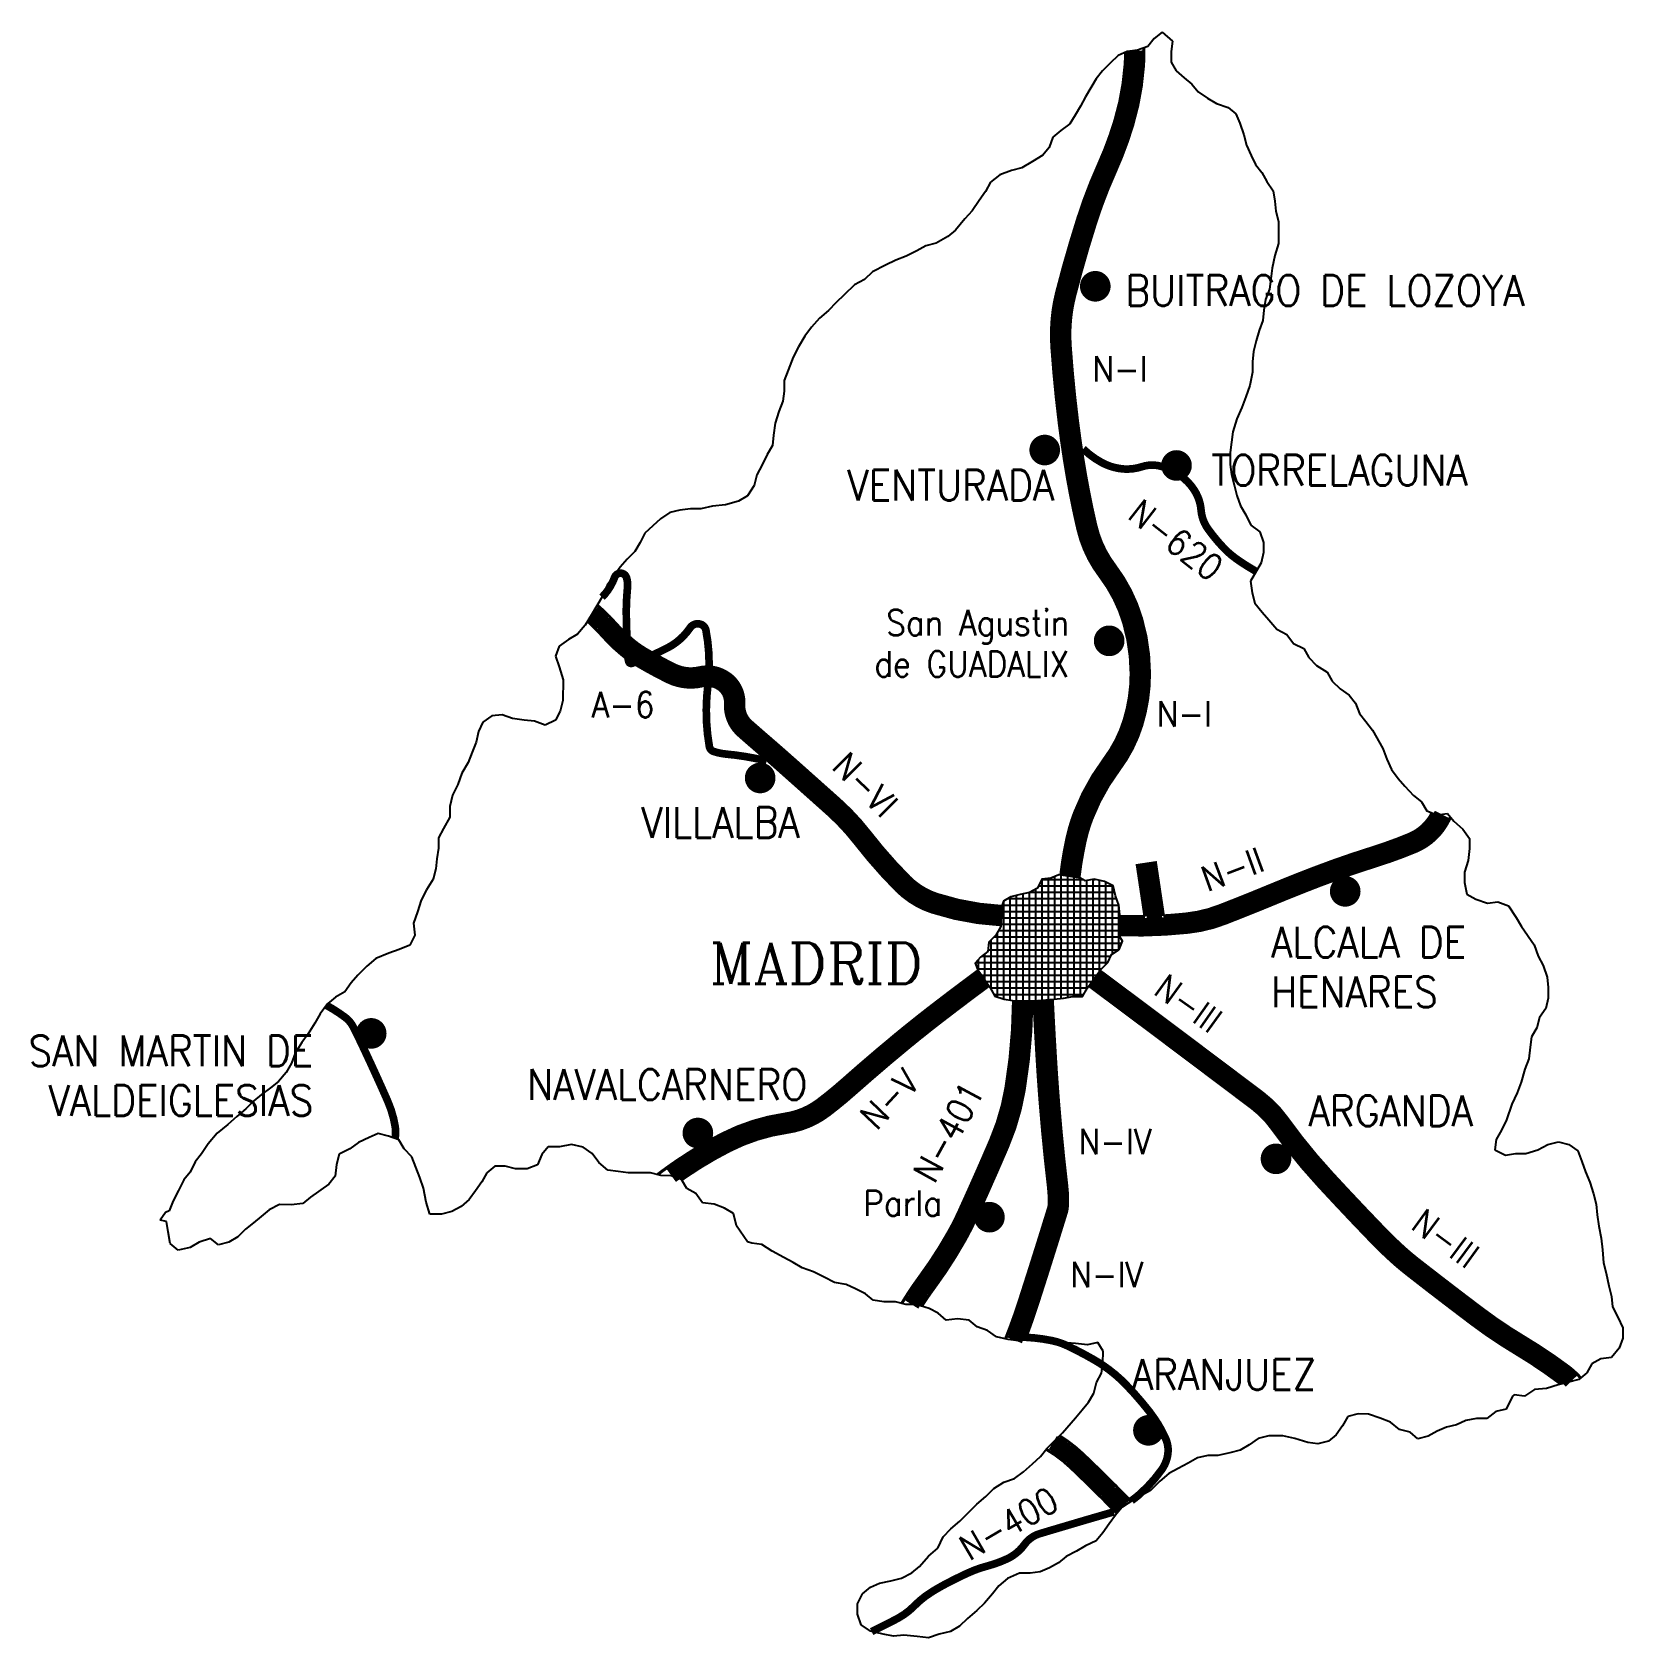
# Model space of a CAD drawing. Extents: x 0.8 to 14.8, y 0 to 14.2.
import ezdxf
from ezdxf.enums import TextEntityAlignment as Align

# ---------------------------------------------------------------- set-up
doc = ezdxf.new("R2010")
doc.units = 0
doc.header["$LTSCALE"] = 13125
doc.header["$MEASUREMENT"] = 0
doc.linetypes.add('RAYITAS', pattern=[0.375, 0.25, -0.125])
doc.layers.get('0').update_dxf_attribs({"linetype": 'CONTINUOUS'})
for name, color, linetype in [('AUXILIAR', 7, 'CONTINUOUS'), ('BORDES', 7, 'CONTINUOUS'), ('ESTADO_AUTOVIAS', 1, 'CONTINUOUS'), ('LIMITE-PROVINCIAS', 42, 'CONTINUOUS'), ('LOCALIDADES', 7, 'CONTINUOUS'), ('NOMBRE-CARRETERAS', 3, 'CONTINUOUS'), ('NOMBRE-LOCALIDADES', 8, 'CONTINUOUS'), ('PEAJE_AUTOPISTAS', 5, 'CONTINUOUS')]:
    doc.layers.add(name, color=color, linetype=linetype)
doc.styles.add('CITYTEXT', font='simplex8', dxfattribs={"width": 0.9})
doc.styles.add('ROMANC', font='ROMANC.shx', dxfattribs={"height": 4})

# ---------------------------------------------------------------- blocks, each defined once
blk = doc.blocks.new('P')
at = {"const_width": 1.5}
blk.add_lwpolyline([(-0.75, 0, 1), (0.75, 0, 1)], format="xyb", close=True, dxfattribs=at)
blk = doc.blocks.new('*X1')
at = {"color": 0}
for p, q in [((673.718255, 580.625), (677.726067, 580.625)), ((673.75, 568.799211), (673.75, 580.652907)), ((674.375, 568.8485900000001), (674.375, 580.731091)), ((675, 568.901397), (675, 580.92224)), ((675.625, 568.9749820000001), (675.625, 581.044597)), ((676.25, 569.073665), (676.25, 580.948372)), ((676.875, 569.159456), (676.875, 580.852146)), ((677.5, 569.159456), (677.5, 580.750687)), ((678.125, 569.912716), (678.125, 580.518547)), ((678.692326, 580.625), (678.949584, 580.625)), ((678.75, 570.796721), (678.75, 580.635822)), ((679.375, 571.6567349999999), (679.375, 580.5353719999999)), ((680, 572.3187059999999), (680, 580.3596259999999)), ((670.376661, 578.75), (681.023155, 578.75)), ((670.625, 568.811407), (670.625, 578.902938)), ((671.25, 568.772613), (671.25, 579.068205)), ((671.875, 568.756153), (671.875, 579.215373)), ((672.5, 568.739693), (672.5, 579.363464)), ((672.521615, 579.375), (680.846537, 579.375)), ((673.125, 568.7498320000001), (673.125, 579.697045)), ((673.405988, 580), (680.707751, 580)), ((680.625, 573.3452990000001), (680.625, 580.046893)), ((669.7819549999999, 577.5), (681.312539, 577.5)), ((669.813982, 578.125), (681.243146, 578.125)), ((670, 568.90111), (670, 578.518036)), ((681.25, 573.747383), (681.25, 578.06327)), ((669.477643, 575.625), (681.350261, 575.625)), ((669.7179, 576.25), (681.350261, 576.25)), ((669.7499280000001, 576.875), (681.350261, 576.875)), ((668.514508, 574.375), (681.53548, 574.375)), ((668.75, 569.8652599999999), (668.75, 574.6992740000001)), ((669.0505019999999, 575), (681.357997, 575)), ((669.375, 569.121863), (669.375, 575.442387)), ((667.2439889999999, 572.5), (680.175108, 572.5)), ((667.5, 571.700018), (667.5, 572.781821)), ((667.850571, 573.125), (680.466558, 573.125)), ((668.125, 570.8026110000001), (668.125, 573.3362559999999)), ((668.441034, 573.75), (681.254067, 573.75)), ((667.3883639999999, 571.875), (679.556624, 571.875)), ((667.813416, 571.25), (679.079413, 571.25)), ((668.248698, 570.625), (678.6252049999999, 570.625)), ((668.674265, 570), (678.174061, 570)), ((669.025566, 569.375), (677.82276, 569.375)), ((672.1086389999999, 568.75), (673.127127, 568.75))]:
    blk.add_line(p, q, dxfattribs=at)

msp = doc.modelspace()

# ---------------------------------------------------------------- linework, layer by layer
at = {"layer": 'AUXILIAR', "const_width": 0.06771589703181197}
msp.add_lwpolyline([(5.808163777110167, 9.193259031395428, 0.109178066091565), (5.920043279998936, 9.369578246842138, -0.719236), (6.025183134945109, 9.367036462877877, -0.099208), (6.033930403646082, 9.281422441708855, 0.029888), (6.0236850787187, 8.998480143258348, 0.008698000000000001), (6.037231147289276, 8.667947834706865, 0.06335), (6.045613472466357, 8.623127495055087, 0.423766), (6.074071484501474, 8.609108318109065, 0.033338), (6.387869660044089, 8.745707353693433, 0.125388), (6.587687534745783, 8.923341681016609, -0.360998), (6.68690956197679, 8.952227115863934, -0.247286), (6.72742317058146, 8.90175295015797, -0.049364), (6.755826829350553, 8.59678691404406, -0.027901), (6.743607270065695, 8.398555216495879, 0.027143), (6.730738902115263, 8.194820654345676, 0.046586), (6.757873294060118, 7.873703022371046, 0.2746), (6.796264776727185, 7.829342428478412, 0.057667), (6.906564041390084, 7.806270087487064, -0.026223), (7.151187629089691, 7.770940266200341, -0.002811), (7.206902282778174, 7.759560022852384, -0.002689), (7.265009745489806, 7.747023733681999)], format="xyb", dxfattribs=at)
at = {"layer": 'BORDES', "const_width": 0.02708635881272479}
for points in [[(10.60006572655402, 14.05008127260953, -0.02551534244137501), (10.59694770642091, 13.88938973750919, -0.055157), (10.50163478241302, 13.3674538412597, -0.033253), (10.34678929205984, 12.95268801297061, 0.028924), (10.17249579622876, 12.49787698953878, 0.014402), (9.987920137820765, 11.85436361061875, 0.041482), (9.951060298481025, 11.63651019358076, 0.038612), (9.94938798667863, 11.41374367231037, 0.013554), (10.01365253992844, 10.75182041758671, 0.012489), (10.08626890101004, 10.26763893302996, 0.013698), (10.17535015672911, 9.830967282876372, 0.10598), (10.34266205329914, 9.475393816130236, -0.091288), (10.57935583870858, 9.008161710808054, -0.07109700000000001), (10.65052091260441, 8.520388213801198, -0.07582699999999999), (10.58168291801121, 8.060064755147323, -0.086264), (10.38105985615402, 7.666969458456151, 0.068798), (10.14095770404674, 7.234305867110379, 0.037926), (10.08094661205541, 7.035695321741514, 0.025303), (10.02758865209762, 6.719204942812212, 0.025303)], [(10.43828092771582, 14.01263722660951, -0.01979624321669081), (10.43483223742805, 13.90082505648024, -0.055157), (10.34594130853657, 13.41405483824201, -0.033253), (10.19864803680684, 13.01951854722574, 0.028924), (10.01763170654885, 12.54716477263719, 0.014402), (9.830475440598093, 11.89465366653167, 0.041482), (9.789124682894908, 11.65025778475683, 0.038612), (9.787264211219735, 11.40242897788994, 0.013554), (9.852379998425022, 10.73173732717987, 0.012489), (9.92620043840725, 10.23952798754908, 0.013698), (10.01706108730286, 9.794133265735582, 0.10598), (10.21338012674823, 9.37691395508591, -0.091288), (10.42347727459855, 8.962182977818884, -0.07109700000000001), (10.4880034821108, 8.519913660828024, -0.07582699999999999), (10.42641415819526, 8.108062144136056, -0.086264), (10.25109481159598, 7.764546260354109, 0.068798), (9.989393274649046, 7.29296083538793, 0.037926), (9.92226154007949, 7.070783352130093, 0.025303), (9.8661707470892, 6.738083773758262, 0.025303)], [(5.766682343790308, 9.122422934160568, -0.03622698845209955), (5.926029184716754, 8.966337303048931, 0.038212), (6.084096868173219, 8.812727672979236, 0.039776), (6.195425233920105, 8.734053176944144, 0.019577), (6.456101100775413, 8.59281316457782, 0.172748), (6.663692399277352, 8.568776368629187, -0.218251), (6.93783054756932, 8.512372096185572, -0.255187), (7.062745430856012, 8.24593423854094, 0.231436), (7.125869828974828, 8.09390807710588, 0.002721), (7.307816485292278, 7.935313473572023, -0.003355), (7.456599326105788, 7.805294075631537, -0.003355)], [(5.681463414104655, 8.981301931198686, -0.03147746109358111), (5.80420286860317, 8.858771051978692, 0.038212), (5.980058886343613, 8.687874727183953, 0.039776), (6.112470190273598, 8.59430110862013, 0.019577), (6.384331098059192, 8.447000975022092, 0.172748), (6.700243093073368, 8.410421569715254, -0.218251), (6.8417319386499, 8.381310234661214, -0.255187), (6.900532631552778, 8.255891003529541, 0.231436), (7.018418062943965, 7.971980819129385, 0.002721), (7.201698090415448, 7.812224030261859, -0.003355), (7.348838956211694, 7.683639487135224, -0.003355)], [(7.456599326105788, 7.805294075631537, -0.000667), (7.618083502398804, 7.661867833114229, -0.000365), (7.912428435520269, 7.39934901043307, -0.045678), (8.174491846351884, 7.118306007469073, 0.03102), (8.526655321009457, 6.717747335555032, 0.119018), (8.776822402956896, 6.564140414120629, 0.065611), (9.34188772761263, 6.459734238334931, 0.065611)], [(7.348838956211694, 7.683639487135224, -0.000667), (7.509998818510212, 7.540501262876205, -0.000365), (7.804166606860235, 7.278140443959273, -0.045678), (8.046021427027881, 7.018769597867504, 0.03102), (8.411486831959337, 6.603081208188087, 0.119018), (8.726666050613858, 6.409555494552478, 0.065611), (9.333493484416977, 6.297432956867851, 0.065611)], [(10.38626928522717, 6.208317211247049, 0.034379), (10.99549097276758, 6.231341157923453, 0.066018), (11.32006446283776, 6.310202008113265, 0.005636), (11.77376332052518, 6.492186585324816, -0.006624), (12.15661220881157, 6.644874376361258, -0.015804), (12.65716775844339, 6.818923011538573, 0.023069), (13.00877343467437, 6.946933685103431, 0.180024), (13.29527993674856, 7.214655616669916, -0.006996045920076286), (13.31248091021553, 7.247935909894295, -0.097265)], [(10.77378388913348, 6.376031069434248, 0.011994), (10.97821475134697, 6.3929383745417, 0.066018), (11.26126593688969, 6.461710820207372, 0.005636), (11.71156455355231, 6.642331508919597, -0.006624), (12.09841337474063, 6.796614325372502, -0.015804), (12.60867035528645, 6.974036295665428, 0.023069), (12.9461922084447, 7.09691934089642, 0.1796470273196903), (13.14961452432908, 7.286726383958012, -0.102545)], [(10.39129940269049, 6.370757355354726, 0.012813), (10.6104210029589, 6.369589391630143, 0.066018)], [(9.134234311059117, 5.890557926613837, 0.005457), (8.697369625442661, 5.560445456649177, 0.008054), (8.406410126015544, 5.32797244831454, 0.008777), (7.935840258956887, 4.925314402906224, -0.018804), (7.718172834953293, 4.746493873535655, -0.127414), (7.422469972283579, 4.622633552644402, 0.08228300000000001), (6.868799698189832, 4.446865114150569, 0.031764), (6.468095301534049, 4.209332735161297, 0.0128898652100566), (6.298018018365838, 4.086783814127557, 0.133608)], [(10.21352729597129, 5.888063453487121, -0.000368), (10.66359748435207, 5.551839939900674, -0.000606), (10.9364706997294, 5.347161508398131, -0.000131), (11.62368466821499, 4.830107296351343, -0.002514), (11.65986608457752, 4.802583763725124, -0.07337), (11.86500263668131, 4.590595265617594, 0.030691), (12.26661135652103, 4.097862617578357, 0.005788000000000001), (12.72164376580622, 3.616027172654867, 0.015607), (12.89477290946525, 3.447741250623949, 0.019059), (13.02410467492882, 3.338388383388519, 0.004585000000000001), (13.60162250173744, 2.895144679700024, 0.026976), (13.96748770133127, 2.649383826064877, -0.026318), (14.35738175152801, 2.388225641450845, -0.05096471565949124), (14.46326959482394, 2.290634184260853, 0.241773)], [(9.230791582376696, 5.759833741700277, 0.005457), (8.796757240663283, 5.431859830045141, 0.008054), (8.509887781459838, 5.20265488117002, 0.008777), (8.04365281527862, 4.803705861209892, -0.018804), (7.816543086548336, 4.617128340411, -0.127414), (7.445663479622453, 4.461778863333166, 0.08228300000000001), (6.942632597871125, 4.302086539915763, 0.031764), (6.559672655537724, 4.075072877574712, 0.003658031044994151), (6.512719583930448, 4.042540689231828, 0.133608)], [(10.11635841464158, 5.757793055381626, -0.000368), (10.56623701227363, 5.421712738345377, -0.000606), (10.83879494236317, 5.217270680470392, -0.000131), (11.52594119496644, 4.700267571373843, -0.002514), (11.56082210491877, 4.673733413103037, -0.07337), (11.7329687360907, 4.495836709160358, 0.030691), (12.14717062632553, 3.987653460237198, 0.005788000000000001), (12.60478617146146, 3.503082654322498, 0.015607), (12.78518872475252, 3.327726831426844, 0.019059), (12.92397796327714, 3.210377348703332, 0.004585000000000001), (13.50386006804183, 2.765319039579481, 0.026976), (13.88427208689973, 2.509786872309633, -0.026318), (14.25996132823639, 2.258143403218128, -0.01612024277095834), (14.28742379753385, 2.236159746302292, 0.241773)], [(9.447724424302578, 5.623612290015444, -0.038818), (9.381756500340998, 4.860495662898757, -0.060345), (9.246432329411618, 4.39752153318841, -0.00595), (8.9627341410378, 3.756769698811695, -0.020895), (8.875061014783569, 3.584387055248953, -0.03047), (8.61804866825696, 3.186227873549797, 0.02177028344218095), (8.458856557728723, 2.948775508091785, 0.059412)], [(9.61023661820218, 5.622208855464123, -0.038818), (9.54209853510838, 4.83398967445828, -0.060345), (9.395808542147279, 4.333498951396905, -0.00595), (9.110544401104562, 3.689210360986181, -0.020895), (9.016716170706786, 3.504725532256998, -0.03047), (8.748971486464143, 3.08993984060362, 0.01607442093880699), (8.635330601478927, 2.924536026548594, 0.059412)], [(9.628859031596221, 5.624990082811564, 0.003184), (9.65811446600128, 5.087355294148438, 0.004636), (9.684033583384007, 4.71769511513412, 0.009335), (9.756754136644304, 3.977590516791679, -0.040446), (9.762406337424181, 3.819614746258594, -0.063424), (9.75792282272596, 3.793769303825684, -0.003418), (9.498503582319245, 2.970544796087779, -0.01758699884514334), (9.376603896263987, 2.633759167743847, 0.08426900000000001)], [(9.79118992749136, 5.63278698141221, 0.003184), (9.820333043811843, 5.097218882059678, 0.004636), (9.846041429205798, 4.730564927682281, 0.009335), (9.918168430100195, 3.996498962165788, -0.040446), (9.924759263521992, 3.812290414236486, -0.063424), (9.913257131585851, 3.745984271867201, -0.003418), (9.653170122066513, 2.920640527503565, -0.01501693591703635), (9.547280236845836, 2.623321476625279, 0.08426900000000001)], [(9.85524113359861, 1.777753326576203, -0.05094756216372372), (10.06576922233216, 1.614489175262861, -0.008531157811542772), (10.48805340717081, 1.197998505202122, -0.016456)], [(9.737510966719128, 1.658948296564631, -0.05902885491116454), (9.953638919861987, 1.496850229799747, -0.008356352227922387), (10.36354517540894, 1.0928501104936, -0.016456)]]:
    msp.add_lwpolyline(points, format="xyb", dxfattribs=at)
for points in [[(10.6104210029589, 6.369589391630143), (10.54079262842424, 6.835012850468047)], [(10.77378388913348, 6.376031069434248), (10.70152217883151, 6.85905831400305)]]:
    msp.add_lwpolyline(points, dxfattribs=at)
at = {"layer": 'ESTADO_AUTOVIAS', "const_width": 0.1354317940636239}
for points in [[(10.51935830316506, 14.02681731281336, -0.02205045446458232), (10.51588997186627, 13.89510748721659, -0.055157), (10.42378804541659, 13.39075443008915, -0.033253), (10.27271857415326, 12.9861031898763, 0.028924), (10.09506384166889, 12.52252088102978, 0.014402), (9.909197789267637, 11.874508638517, 0.041482), (9.870092490687966, 11.643383989227, 0.038612), (9.86832609900739, 11.40808641538024, 0.013554), (9.933016269118525, 10.74177896266337, 0.012489), (10.00623466970865, 10.25358346023131, 0.013698), (10.09620562195778, 9.812550364644267, 0.10598), (10.27802118030377, 9.426153885666281, -0.091288), (10.50141646631528, 8.985172254033387, -0.07109700000000001), (10.5692621973576, 8.520150937372819, -0.07582699999999999), (10.50404853816144, 8.08406344964169, -0.086264), (10.316077333875, 7.715757769183256, 0.068798), (10.06517548928969, 7.263633351307362, 0.037926), (10.00160398578737, 7.053239336935803, 0.025303), (9.9468797899317, 6.728644358227029)], [(7.402719141216949, 7.74446678138338, -0.000667), (7.564041160512716, 7.601184638333507, -0.000365), (7.858297611470334, 7.338744727196172, -0.045678), (8.110256726969965, 7.068537893006578, 0.03102), (8.469070986146107, 6.66041418153327, 0.119018), (8.751744226785377, 6.486847864114679, 0.065611), (9.337690606014803, 6.378583507263102)], [(10.38878434395883, 6.28953728324268, 0.034379), (10.98685277171899, 6.312139766290784, 0.066018), (11.29066510964185, 6.385956414160319, 0.005636), (11.74266384670045, 6.567258956842124, -0.006624), (12.1275127917761, 6.720744350808673, -0.015804), (12.63291896658484, 6.896479743882082, 0.023069), (12.97748291189782, 7.021926422719844, 0.180024), (13.22257780225482, 7.250952059868723, -0.004619190007674135), (13.23451360757463, 7.274316979688592, -0.097265)], [(9.182512856437825, 5.825195834157057, 0.005457), (8.747063523391262, 5.496152553008869, 0.008054), (8.458149043959565, 5.265313755022362, 0.008777), (7.989746446837671, 4.864510041777976, -0.018804), (7.767358051030897, 4.681811106973328, -0.127414), (7.434066726011224, 4.542206207988784, 0.08228300000000001), (6.905716057750396, 4.374475736753084, 0.031764), (6.513884068815969, 4.142202806309797, 0.007011340059203114), (6.422448178753257, 4.077938176225871, 0.133608)], [(10.16494285536464, 5.822928164154291, -0.000368), (10.61491733859293, 5.486776339123026, -0.000606), (10.88763291132636, 5.282216004095972, -0.000131), (11.57481293159071, 4.765187433804385, -0.002514), (11.61034409468994, 4.738158678635955, -0.07337), (11.79898577660788, 4.543215987388976, 0.030691), (12.20689099142328, 4.04275812918786, 0.005788000000000001), (12.66321487841196, 3.559555003768764, 0.015607), (12.83998081716709, 3.387733950628899, 0.019059), (12.97404131910298, 3.274382956326008, 0.004585000000000001), (13.55274119460955, 2.830231859581545, 0.026976), (13.92587980383541, 2.579585349187255, -0.026318), (14.30867144954391, 2.323184612556361, -0.03820409843551408), (14.38064776547253, 2.26016110565979, 0.241773)], [(9.528980431030504, 5.622910572681576, -0.038818), (9.461927427444607, 4.847242668620311, -0.060345), (9.321120435721241, 4.365510151954368, -0.00595), (9.03663927107118, 3.722989939618856, -0.020895), (8.945888592745177, 3.544556203414686, -0.03047), (8.68351007741876, 3.138083857018501, 0.01878326133571138), (8.548351129866205, 2.939059481373988, 0.059412)], [(9.71002456988208, 5.628888532170095, 0.003184), (9.739223845186643, 5.09228717838414, 0.004636), (9.76503750635311, 4.72413011174649, 0.009335), (9.837461193092167, 3.987044739420526, -0.040446), (9.843582890811376, 3.815952489967458, -0.063424), (9.835590067435987, 3.76987678790465, -0.003418), (9.575836942531168, 2.94559266185388, -0.0166262790934524), (9.459375261096284, 2.621889714500867, 0.08426900000000001)], [(9.796032068086788, 1.718743729055859, -0.05482169976436622), (10.00970407109708, 1.555669702473097, -0.008274685066229266), (10.41758600366302, 1.153796035097912, -0.016456)]]:
    msp.add_lwpolyline(points, format="xyb", dxfattribs=at)
msp.add_lwpolyline([(10.70281112834346, 6.301229200325906), (10.62115731334779, 6.847035582293756)], dxfattribs=at)
at = {"layer": 'LIMITE-PROVINCIAS', "linetype": 'RAYITAS'}
msp.add_line((13.87495817150921, 2.140293364645913), (13.86149823758751, 2.13023385219276), dxfattribs=at)
for points in [[(10.76306635863148, 14.19049831503071), (10.69239425647538, 14.13348459952977), (10.63514236151241, 14.06300535215996), (10.54434545582626, 14.0295509903226), (10.45358827686869, 14.01962185348384), (10.37286803836469, 13.9827898228541), (10.30217896203976, 13.91569384222385), (10.2348505804548, 13.84859244443942), (10.17759868560825, 13.77811301650945), (10.08322565827984, 13.61695604340639), (10.03939974913374, 13.53637177846394), (9.992213145131245, 13.45579329191241), (9.945032319636084, 13.3785753196571), (9.867638647207059, 13.32157316093799), (9.796960947103798, 13.26119875069708), (9.763200328918174, 13.1705152465729), (9.70595421246253, 13.10339669394307), (9.615117580047809, 13.04641710733995), (9.52092025289312, 12.98944329901133), (9.430140321375802, 12.96607102174312), (9.325894857989624, 12.92927871772554), (9.245123335975222, 12.86219989182428), (9.201297607389279, 12.78161562688183), (9.14402873837389, 12.70105411438271), (9.083382200449705, 12.61041593481787), (9.016048221033998, 12.53995366161689), (8.935220178915188, 12.43926734570414), (8.86790877149906, 12.38224803237244), (8.763629179215059, 12.32529119821265), (8.67284924769774, 12.30191910150461), (8.592111854581162, 12.25500462518539), (8.497931682039052, 12.20811308186967), (8.407134776352905, 12.17465872014873), (8.316320716054179, 12.13112209329847), (8.20195326092653, 12.07082135789096), (8.13126418448519, 12.00372555793729), (8.040444526355714, 11.95682823623065), (7.949551373836584, 11.86624115961604), (7.87886211683508, 11.79914535954595), (7.811528137535788, 11.72868290578481), (7.73075679608155, 11.66160407988355), (7.660044967196882, 11.58106532006059), (7.602776098181494, 11.50050380756147), (7.545484657166526, 11.40649915474933), (7.498281079111621, 11.3158384031849), (7.454398469184525, 11.20164664823096), (7.420637850998901, 11.11096332466695), (7.420479124994017, 11.01686224434525), (7.406883036834188, 10.92614479199983), (7.373122418648563, 10.83546128787566), (7.339339228463359, 10.73133482388221), (7.325720387860201, 10.62717441166751), (7.315484994556755, 10.53645118081477), (7.26829839067068, 10.45587269437965), (7.224455687915906, 10.36520616430789), (7.177251929300837, 10.27454541274346), (7.15356797829736, 10.18048423971049), (7.096282135113142, 10.08984046219848), (7.015544741996564, 10.04292598587926), (6.901222611428238, 10.00951135077048), (6.786940207472071, 9.999621940543875), (6.682717315969057, 9.976272596395575), (6.591977291624062, 9.976425544009544), (6.497853639419191, 9.963141490821727), (6.407079305732623, 9.943130088970065), (6.326324938447215, 9.8861335280817), (6.259007933200337, 9.82575333933346), (6.188318856758997, 9.758657539379783), (6.144493128289469, 9.678073274437338), (6.097306524286978, 9.597494787885807), (6.029978142702021, 9.530393209424801), (5.969365552999079, 9.459919559885748), (5.854827995528467, 9.298796535120346), (5.810968138161115, 9.198047920595855), (5.716594930272549, 9.036890767049044), (5.659309087204747, 8.94624698953703), (5.59195813362021, 8.865702451206744), (5.511220740503632, 8.818788155447692), (5.430466373218223, 8.761791414115578), (5.396705755032599, 8.67110809055157)], [(10.76306635863148, 14.19049831503071), (10.85367040953133, 14.10968724696431), (10.84343501622789, 14.01896401611157), (10.84327629010659, 13.92486311646644), (10.88683548895642, 13.84749219648074), (10.95730913849548, 13.7868796067778), (11.0244276910089, 13.72963349032216), (11.08144700434059, 13.66232208290603), (11.16200851672329, 13.60505339445081), (11.24258718383498, 13.55786679056473), (11.34671364782844, 13.52408341981936), (11.41383201978169, 13.46683730336372), (11.45066423108801, 13.38611706485972), (11.48409584036563, 13.28187719930429), (11.50746793707367, 13.19109726767056), (11.55100456392393, 13.100283387932), (11.58783677511383, 13.01956296886783), (11.64485031005461, 12.94889086659532), (11.68840391107369, 12.86815925186966), (11.74540065240581, 12.78740488458425), (11.75869048410095, 12.69664210779592), (11.76861962093972, 12.60588474816177), (11.79199171764776, 12.51510499720462), (11.79166270873975, 12.32018162752502), (11.75787951855455, 12.21605516353156), (11.73416143876966, 12.10182946035638), (11.72392044763546, 12.00774553464726), (11.71032435947563, 11.91702790174168), (11.67656374129001, 11.82634457817767), (11.66296187473927, 11.73226625041571), (11.6527266621124, 11.64154301967937), (11.61896604392678, 11.5508595155552), (11.59528769075405, 11.4601590372622), (11.57160355919041, 11.36609786422923), (11.56136816588696, 11.2753746334929), (11.56121521827299, 11.18463442858774), (11.53749136009719, 11.06704803055618), (11.50371376774274, 10.96628226141911), (11.46658685686998, 10.87224384082947), (11.42272699950263, 10.77149504574481), (11.38892665458843, 10.65728631673846), (11.3753247881541, 10.56320816953667), (11.36508957541082, 10.47248493880033), (11.36491369467694, 10.36830177402589), (11.37484283151571, 10.27754459495191), (11.39821492822375, 10.18676466343459), (11.42158142710105, 10.09262403706089), (11.45503578882199, 10.00182713137474), (11.50195008458104, 9.921089738141745), (11.54548671143129, 9.830275858403184), (11.626048223814, 9.773006989387795), (11.6594969878206, 9.678849388845265), (11.65934385953005, 9.588109183940105), (11.63902620121371, 9.497403107816353), (11.54465299332514, 9.336245954269543), (11.55792025302071, 9.23204003693536), (11.58129234972876, 9.141260285978206), (11.64837117563002, 9.060488944523968), (11.70539048896171, 8.99317753710784), (11.77583019027952, 8.912400417262688), (11.86649094184395, 8.865196839207783), (11.9234875026159, 8.784442471922375), (12.01415403268766, 8.740599769284017), (12.06106832844671, 8.659862376051024), (12.12816412840039, 8.589173299726099), (12.22216878121253, 8.531881678150967), (12.26572238223162, 8.451150063425303), (12.33618465543259, 8.383816084009595), (12.41674616781529, 8.326547214994207), (12.47375970275607, 8.255875112838112), (12.50721406459343, 8.165078207151964), (12.56422778009437, 8.094406104879454), (12.62122993869707, 8.017012432450429), (12.71505871089175, 7.855537826661021), (12.74850747478195, 7.76138022611849), (12.7920441016322, 7.670566346379928), (12.84904066240415, 7.58981197909452), (12.90942067059223, 7.522494973847643), (12.98658176150639, 7.441706477780826), (13.05706100887619, 7.384454763378017), (13.10397548519541, 7.303717370261438), (13.19465898931958, 7.269956752075814), (13.28541616839357, 7.279885888914578), (13.34243548172526, 7.21257448149845), (13.42297424154822, 7.141862833173946), (13.47997080243658, 7.061108465888537), (13.47981767414603, 6.970368260983378), (13.46955970895942, 6.866202070261352), (13.43577633821405, 6.762075606267899), (13.43562321003992, 6.67133540136274), (13.455612039892, 6.567118107806891), (13.53619612427428, 6.523292379220948), (13.64032258826774, 6.489509008475579), (13.73107994790189, 6.499438145314343), (13.82512414688244, 6.465671929297969), (13.89216324605513, 6.361375362961553), (13.93907754181419, 6.280637969844975), (14.05307084403466, 6.119129235274158), (14.08650823170319, 6.018250245135278), (14.13342252746224, 5.937512851902284), (14.16685413673986, 5.833272986346856), (14.17678327357862, 5.742515807389282), (14.17662454745732, 5.648414907627739), (14.15630688914098, 5.557708650943823), (14.09903820068575, 5.477147138561122), (14.07535984762944, 5.38644666026812), (14.02817324362695, 5.30586817371659), (14.01793785032351, 5.21514494298026), (14.00431900972035, 5.110984350205399), (13.97055839153472, 5.020301026641391), (13.93675822718069, 4.906092297518626), (13.90299183060415, 4.812048098654486), (13.85577127838042, 4.711304901400581), (13.80848824698478, 4.573593699955381), (13.76463976595551, 4.479566475143656), (13.71745316195302, 4.398987988592125), (13.70385707379319, 4.30827053624671), (13.79787870089058, 4.261061179684475), (13.8886414776789, 4.274351011379622), (13.97938168258406, 4.274197883205488), (14.08362154813949, 4.307629673043266), (14.17444120638538, 4.354526994633488), (14.26858183275908, 4.377893493510783), (14.35928231105208, 4.354215140338056), (14.43984382343479, 4.296946271322668), (14.47329258732498, 4.202788670896553), (14.50674694916233, 4.111991765210405), (14.54356200573966, 4.021189081016928), (14.57699361490086, 3.9169492154615), (14.6003657116089, 3.826169464504346), (14.61028925061692, 3.732051410130225), (14.62356210814323, 3.631206368212588), (14.64355075755157, 3.526989074540325), (14.65681801724713, 3.42278333788272), (14.66670742735732, 3.308500753366388), (14.69007952418178, 3.217721002292819), (14.71341189416125, 3.103415845776908), (14.73677839303855, 3.009275219403207)], [(5.396705755032599, 8.67110809055157), (5.430154518922791, 8.576950309448875), (5.463569154031575, 8.46262817888055), (5.463262897566892, 8.281147949630395), (5.439578946563415, 8.187086595920846), (5.395753037533723, 8.106502330978401), (5.304939157678746, 8.062965884804726), (5.210894958698191, 8.0967321008211), (5.120171727961861, 8.106967494124547), (5.016011315747164, 8.12058615416754), (4.925327811622992, 8.154346772353165), (4.834570632549003, 8.144417635514401), (4.753816265263595, 8.087421074742451), (4.716711926390417, 8.006825614022091), (4.696388670243323, 7.912758662598208), (4.659267176641151, 7.822080756304786), (4.625506739015691, 7.731397252180614), (4.568215117440559, 7.637392779812217), (4.534437525086105, 7.536627010675147), (4.48722834920045, 7.442605564254336), (4.463533021975309, 7.341822820948437), (4.463374115293846, 7.24772192130331), (4.406071298057213, 7.146995878778398), (4.36224556947127, 7.066411613835953), (4.362092441297136, 6.975671408930793), (4.348490574746393, 6.881593261728995), (4.338255181442946, 6.790870030876249), (4.314576828270219, 6.700169552699663), (4.257285387371667, 6.606165080331266), (4.210081809316762, 6.515504148206674), (4.176298438571393, 6.411377684213221), (4.142520846216939, 6.310612095636316), (4.152427411056124, 6.206411776132882), (4.108584527857602, 6.115745426737703), (4.014421148924157, 6.078935967991129), (3.92362424323801, 6.045481606153771), (3.809279540670104, 5.998624011175707), (3.728508199215867, 5.93154500471428), (3.6477141053183, 5.851023219060153), (3.590467988862656, 5.783904666430317), (3.533199119847268, 5.703343154047616), (3.452461726614274, 5.656428858288564), (3.381789624458179, 5.59941514278762), (3.314421696821228, 5.508788339444436), (3.267235092818737, 5.428209852892905), (3.209943471243605, 5.334205380640924), (3.152680380735546, 5.257004562998191), (3.095388939720578, 5.163000090746209), (3.061628321534954, 5.072316586622037), (3.014441717532463, 4.991737919510342), (2.947090764064342, 4.911193561856635), (2.876418661791831, 4.854179846239276), (2.795664294506423, 4.797183285467327), (2.728352887090296, 4.740163972135633), (2.657658032374457, 4.669707296765409), (2.580247385776602, 4.602622873033397), (2.499470446491614, 4.532183171715587), (2.405238990555517, 4.455044833361171), (2.324422324658372, 4.361080087721348), (2.267136481474154, 4.270436310209334), (2.209884767187759, 4.199956882279366), (2.166041883989237, 4.109290532884188), (2.108795767417178, 4.042171980370767), (2.061586410971358, 3.948150353389792), (2.014382832916453, 3.857489601825364), (1.980622214730829, 3.766806097701192), (1.946992152719758, 3.753419838612899), (1.899828301277012, 3.686284311930649)], [(13.86149823758751, 2.13023385219276), (13.80416706984397, 2.012703974382021), (13.7133927361574, 1.992692572413944), (13.63263277104124, 1.932335316785611), (13.54189256613608, 1.93248844507616), (13.44775753759313, 1.912482640938833), (13.36703729908913, 1.875650610309094), (13.27626314596273, 1.855639208341017), (13.19554272689857, 1.818807177711278), (13.1148111121729, 1.775253576692194), (13.02403118065558, 1.751881299423985), (12.95691262814216, 1.809127596439794), (12.86285145499278, 1.832811547443271), (12.78230691677891, 1.900162500911392), (12.69162341265474, 1.933923119213432), (12.58750254649203, 1.971067184698768), (12.49676252214704, 1.971220312989317), (12.40598259062972, 1.947848216281272), (12.35879598662723, 1.867269729729742), (12.30152711761184, 1.786708036670461), (12.23421589075588, 1.729688903898932), (12.14007526438218, 1.706322405021638), (12.0493576314766, 1.719918493181467), (11.93514890235383, 1.75371883797925), (11.83100546430796, 1.777419763151556), (11.70665776939131, 1.777629592106678), (11.61251714301761, 1.754263273789547), (11.5317627757322, 1.697266532457434), (11.45102556317579, 1.650352236698382), (11.36024563154206, 1.626980139990337), (11.25602274015546, 1.603630615165457), (11.1652825352503, 1.603783743456006), (11.07450838212389, 1.583772522048093), (10.9937709888909, 1.536858045728877), (10.90295151132159, 1.489960724138655), (10.82221971591935, 1.44640712311957), (10.74144277675077, 1.37596760247834), (10.66064868273679, 1.295445636147633), (10.57991706801113, 1.251892035244964), (10.49917967489455, 1.204977739485912), (10.40834304247983, 1.147998152766377), (10.35109132819343, 1.077518905396573), (10.2938280570088, 1.00031808775384), (10.23655936855357, 0.9197565753711388), (10.17930747370701, 0.8492771474411711), (10.08513289911207, 0.8057462990982458), (10.00439550587907, 0.7588318226626143), (9.913576028309762, 0.7119345010723919), (9.846264620893635, 0.6549151877406985), (9.76553300616797, 0.611361586721614), (9.684812587103806, 0.5745295560918748), (9.594055408029817, 0.5646004192531109), (9.499954508268274, 0.5647591452579945), (9.395691890269518, 0.5178845761111006), (9.318281243671663, 0.450799971818924), (9.261029529268853, 0.3803207244491205), (9.190317700384185, 0.2997817840659991), (9.122989318915643, 0.232680386165157), (9.042212199070491, 0.1622406849637628), (8.971523122745566, 0.095144885010086), (8.890785729512572, 0.04823058913461864), (8.789923713542521, 0.02487546659540385), (8.69576611299999, -0.008573297294788063), (8.594966215081513, 0.005039764917455614), (8.477357064490207, 0.01532048266381025), (8.386599885416217, 0.005391526385210454), (8.29589380940888, 0.02570900414139032), (8.181668106233701, 0.04942708392627537), (8.101106593734585, 0.1066959529416636), (8.067657829844393, 0.200853553484194), (8.067810958134942, 0.2915937583893538), (8.111653841333464, 0.3822602883446962), (8.182325943605974, 0.4392738232854754), (8.263046181993559, 0.476106034591794), (8.363902600249276, 0.4961002818308771), (8.458043226622976, 0.5194667807081714), (8.548862884868868, 0.5663641022983938), (8.616174292284995, 0.6233834156300873), (8.696985360351391, 0.713987466529943), (8.777762299519964, 0.7844269871711731), (8.824982851743698, 0.8851701844250783), (8.89231701171957, 0.9556324576260522), (8.973088353057392, 1.022711283527315), (9.124577121227048, 1.173689744668081), (9.201987767824903, 1.240774168400094), (9.272682622657157, 1.311230843770318), (9.363519254955463, 1.368210430489853), (9.457676855497994, 1.401659013819881), (9.535070347366855, 1.45866135309916), (9.615847467212006, 1.52910087374039), (9.686536543536931, 1.596196854254231), (9.74378843838349, 1.666676101624034), (9.881811494124122, 1.8042341748951), (9.99630372703541, 1.938471279921941), (10.05355562199838, 2.008950707851909), (10.11080173845403, 2.076069260481745), (10.15798834245652, 2.15664774691686), (10.18167229334358, 2.250708920066245), (10.22549820248969, 2.33129318500869), (10.23909429064952, 2.422010637354106), (10.23926999082323, 2.526193802128546), (10.19235009723343, 2.603570500505157), (10.10157576343045, 2.58355909853708), (9.997409753385, 2.593817063840106), (9.883161297650076, 2.604092183755711), (9.792421092744917, 2.604245311929844), (9.698359919711947, 2.627929262933321), (9.59753744979389, 2.628099545836449), (9.493337130290456, 2.618192980997264), (9.399253204697743, 2.628433972131461), (9.298470641952008, 2.652129479916766), (9.217908949009143, 2.70939816837199), (9.127225625445135, 2.743158786557615), (9.056746197515167, 2.800410681404173), (8.952585785300471, 2.814029341563582), (8.851740562706254, 2.80075648392085), (8.78126709384378, 2.861369073740207), (8.700682828901336, 2.905194982886314), (8.58647409977857, 2.938995147123933), (8.49573389487341, 2.939148275298066), (8.405033416696824, 2.962826628470793), (8.300850251922384, 2.963002509204671), (8.206771924160421, 2.97660419519525), (8.139653371647, 3.033850311650895), (8.048987022135407, 3.077693194849417), (7.968391380971298, 3.11479753383901), (7.864242344978265, 3.135137764038518), (7.773581412853673, 3.182341522770002), (7.679559966432862, 3.229550698655657), (7.578794197179377, 3.263328291010112), (7.498215710744262, 3.310514894896187), (7.417631445801817, 3.35434062348213), (7.313544708420523, 3.411649219226092), (7.222900930908509, 3.468935062293895), (7.132183478563093, 3.482531150453724), (7.095232267864048, 3.492675714078359), (6.998198818415403, 3.634448424796574), (6.971309828804806, 3.744941627723165), (6.890731342253275, 3.79212823160924), (6.800047838129103, 3.825888849794865), (6.695887425914407, 3.839507690514438), (6.638890684582293, 3.920262057799846), (6.558306600200012, 3.964087786269374), (6.511392123880796, 4.044825179502368), (6.420708619756624, 4.078585797687992), (6.329968414851464, 4.078738925862126), (6.23590724170208, 4.102422876865603), (6.04098387202248, 4.102751705329865), (5.950266419677064, 4.116347973933443), (5.859543188940734, 4.126583186676726), (5.778998650610447, 4.193934320705011), (5.722002089838497, 4.27468868799042), (5.641440577339381, 4.331957557005808), (5.537297139293514, 4.355658482178114), (5.433074247790501, 4.332309137913398), (5.332251777872443, 4.332479240256362), (5.275005661416799, 4.265360687742941), (5.237884348374791, 4.174682781449519), (5.14708166429773, 4.137867724872194), (5.04289849952329, 4.138043605606072), (4.952198021230288, 4.161721958778799), (4.861457816325128, 4.161875086952932), (4.790785714169033, 4.104861371451989), (4.746959985583089, 4.024277106509544), (4.689691116567701, 3.943715594126843), (4.632428025943227, 3.866514776600525), (4.561750145279802, 3.806140546803363), (4.481018530554138, 3.762586945784278), (4.39023859903682, 3.739214849076234), (4.28605543426238, 3.739390549249947), (4.252623824984767, 3.843630414805375), (4.22930842905771, 3.968017836450599), (4.195859665167518, 4.062175436876714), (4.162405303330161, 4.152972342562862), (4.125590246752836, 4.243774846079759), (4.058494446799159, 4.314464103081264), (4.011579970479943, 4.395201315637678), (3.920896466355771, 4.428961933823302), (3.830195988062769, 4.452640286996029), (3.749475749558769, 4.415808256249875), (3.65530099440366, 4.372277227346785), (3.577907502534799, 4.31527506862767), (3.483727149432525, 4.268383344868198), (3.460048796376213, 4.177682866575196), (3.449790831073187, 4.073516675969586), (3.392538936226629, 4.003037428599782), (3.231030201655813, 3.889044126379304), (3.163718974799849, 3.83202481304761), (3.059518655296415, 3.822118428652175), (2.955335490521975, 3.822294309502468), (2.864516012836248, 3.775396807235666), (2.793843910680152, 3.718383272294886), (2.726532503264025, 3.661363958963193), (2.655860400991514, 3.604350424022414), (2.588532019522972, 3.537248845561408), (2.507794626289979, 3.490334549802355), (2.417014694772661, 3.466962272534147), (2.346535447402857, 3.524214167380705), (2.245656276703812, 3.490776779712178), (2.164919064030983, 3.443862483953126), (2.060696172644384, 3.420512959244661), (1.990216744714417, 3.47776485409122), (1.970228095306084, 3.581981967203319), (1.956938263727352, 3.672744924551807), (1.899828301277012, 3.686284311930649)], [(14.73677839303855, 3.009275219403207), (14.74670752987731, 2.918518040445633), (14.79360485158395, 2.827698382199742), (14.83713588048704, 2.733523807604797), (14.83698275231291, 2.642783602699637), (14.80322213412728, 2.552100098575465), (14.73587099998258, 2.471555560245179), (14.64174734777771, 2.458271326497197), (14.56101573305205, 2.414717725478113), (14.5171900044661, 2.334133460535668), (14.44651772163343, 2.277119925594889), (14.26495803915896, 2.2303757321788), (14.16071817360353, 2.196943942341022), (14.05651803466026, 2.187037558062002), (13.96568140236195, 2.130057971342467), (13.87495817150921, 2.140293364645913)]]:
    msp.add_lwpolyline(points, dxfattribs=at)
at = {"layer": 'LOCALIDADES'}
msp.add_lwpolyline([(10.0824116228614, 6.685206325724721), (10.03881071112119, 6.709446991677396), (9.849873426719569, 6.73853593529202), (9.777205240447074, 6.709446991677396), (9.699692387948744, 6.699750797590241), (9.660935961757787, 6.622180341510102), (9.588267775485292, 6.583395023131743), (9.505910437437706, 6.564002454280853), (9.423553280066699, 6.544609885429963), (9.360574064892717, 6.505824567051604), (9.346040427568369, 6.471887526335195), (9.336351456469856, 6.282809573458508), (9.292750364169478, 6.205239117378369), (9.22977132955566, 6.142213133047335), (9.220082177780569, 6.059794579981826), (9.15710314316675, 6.011313067399897), (9.10865774587728, 5.957983277272433), (9.128035868750885, 5.904653667705134), (9.239460481214337, 5.744664658443071), (9.28306139295455, 5.667094202362932), (9.365418731002137, 5.638005258748308), (9.438086917274632, 5.628309064661153), (9.622179716126993, 5.623460786999203), (9.806272514979355, 5.638005258748308), (9.888629672350362, 5.647701633512042), (9.970987010397948, 5.662246105261147), (10.05818883387838, 5.662246105261147), (10.101789745735, 5.739816561341286), (10.21805902442429, 5.899805570603348), (10.28103805892169, 5.962831554934382), (10.31494981900323, 6.035553733352572), (10.38277351984289, 6.079187148832716), (10.41184079437517, 6.151909507811069), (10.38761800539214, 6.190694645629264), (10.38761800539214, 6.384620876167901), (10.37792903429363, 6.471887526335195), (10.34886175976135, 6.554306079517119), (10.32948345632758, 6.641572910360992), (10.25197078450583, 6.680358048062772), (10.15992429479957, 6.699750797590241)], close=True, dxfattribs=at)
at = {"layer": 'NOMBRE-CARRETERAS', "const_width": 0.06771589703181197}
for points in [[(10.06372041010763, 10.50523848610464, 0.068999), (10.22779620916117, 10.38447251077741, 0.08554500000000001), (10.38385877991095, 10.33170467230957, 0.118455), (10.58489102637395, 10.34790935728233, -0.146439), (10.74917376518715, 10.35208860191051, -0.088095), (10.92130522802472, 10.27081778808497, -0.09375599999999999), (11.04555487027392, 10.1419047776144, -0.125638), (11.10665158357006, 9.963561871089041, 0.135719), (11.1666267409455, 9.799194442224689, 0.034511), (11.30434715177398, 9.631872072117403, 0.049344), (11.41898384527303, 9.532431187108159, 0.022668), (11.56937055976596, 9.435911294887774, 0.003336213757852412), (11.59458883584011, 9.42151928995736, 0.05604099999999999)], [(3.371153586544096, 5.585106997285038, -0.03476936312954348), (3.536544826813042, 5.478923100745305, -0.113538), (3.606687481049448, 5.396392229478806, -0.007735), (3.662539191776887, 5.284468144527636, -0.003972), (3.766164016444236, 5.06403791194316, -0.002234), (3.857386719668284, 4.86356292210985, -0.003415), (3.915588804055005, 4.731724404380657, -0.063572), (3.979475051048212, 4.511158017674461, -0.08311435775207915), (3.978346920921467, 4.40757366840262, -0.020707)], [(9.555710152722895, 2.649415426771156, -0.037599), (9.787920242873952, 2.62001119798515, -0.061081), (9.92486092762556, 2.574154173023999, -0.019093), (10.15749807935208, 2.452056271140464, -0.030696), (10.29401188308839, 2.362054259749129, -0.040131), (10.4428759830771, 2.230308557976969, -0.025304), (10.64949054759927, 1.992589824832976, -0.061829), (10.79334204597399, 1.753375202417374, -0.132737), (10.81355767895002, 1.623125389916822, -0.12638), (10.75980353588238, 1.480911352206022, -0.061892), (10.55378487135749, 1.253660955000669, -0.012321), (10.52557316457387, 1.230561527656391, -0.010818), (10.49225965188816, 1.205767577630468)], [(8.192683450644836, 0.04713983321562409, 0.001778251116218076), (8.370518172509037, 0.1360795961227268, 0.010767), (8.436020752880722, 0.1709200572222471, 0.07148099999999999), (8.567448641406372, 0.271474733366631, -0.05929299999999999), (8.722657450009137, 0.3963108855532482, -0.018658), (8.849891286692582, 0.4694314140360802, -0.012755), (9.042313321493566, 0.5644754607928917, -0.04397), (9.214662377955392, 0.6264891375321895, 0.043627), (9.388401506468654, 0.6888690219493583, 0.128386), (9.545782641042024, 0.8180436865659431, -0.162903), (9.67770133446902, 0.9121593934250996, -0.001882), (9.750635689357296, 0.9341585729271173, -0.000483), (10.03513762028888, 1.018506758264266, -0.001123), (10.15318882022984, 1.053094052127562, -0.000731), (10.33461144578177, 1.10551825503353)]]:
    msp.add_lwpolyline(points, format="xyb", dxfattribs=at)
at = {"layer": 'PEAJE_AUTOPISTAS', "const_width": 0.1354317940636239}
msp.add_lwpolyline([(5.724963097134605, 9.05118073313497, -0.03379231929926711), (5.86511593637988, 8.912554267793894, 0.038212), (6.032077877316624, 8.750301200081594, 0.039776), (6.153947712038644, 8.664177052443847, 0.019577), (6.420216009137221, 8.519906979519874, 0.172748), (6.681967746117152, 8.489598969230428, -0.218251), (6.889781152829528, 8.446841165423393, -0.255187), (6.981638940866105, 8.250912711257115, 0.231436), (7.072144036181271, 8.032944448059425, 0.002721), (7.254757197573781, 7.873768751975149, -0.003355), (7.402719141216949, 7.74446678138338, -0.000667)], format="xyb", dxfattribs=at)

# ---------------------------------------------------------------- block references
at = {"layer": 'LOCALIDADES', "xscale": 0.09028786270908261, "yscale": 0.09028786270908261, "zscale": 0.09028786270908261}
for name, p in [('P', (10.17103963356931, 11.94287551112939)), ('P', (9.723893868969753, 10.49504733388312)), ('P', (10.88926170440391, 10.3584966926137)), ('P', (10.29382516781334, 8.807929414790124)), ('P', (7.207276074565016, 7.595411812886596)), ('*X1', (-51.13004072627518, -45.72594471764751)), ('P', (12.38133544870652, 6.592671920428984)), ('P', (3.767243859241717, 5.336549975792877)), ('P', (6.65630251832772, 4.455717839067802)), ('P', (11.76928955689073, 4.227614040952176)), ('P', (9.234714770573191, 3.711406729184091)), ('P', (10.64105116040446, 1.826644705841318))]:
    msp.add_blockref(name, p, dxfattribs=at)

# ---------------------------------------------------------------- texts
at = {"layer": 'ESTADO_AUTOVIAS', "color": 7, "style": 'CITYTEXT', "width": 0.9}
for s, p in [('N-I', (10.14520773431286, 11.0996038474841)), ('N-I', (10.71405539812986, 8.049574208445847)), ('N-IV', (10.0233118965989, 4.267537347506732)), ('N-IV', (9.948974107159302, 3.0914108104771))]:
    msp.add_text(s, height=0.2257196567727066, dxfattribs=at).set_placement(p)
for s, rotation, p in [('N-VI', 314.975274, (7.829185012495145, 7.6835706877755)), ('N-II', 20.339249, (11.16100722434931, 6.585559945553541)), ('N-III', 324.438929, (10.67342351248953, 5.690884512499906)), ('N-V', 46.57284699999999, (8.23550477239769, 4.470872656791471)), ('N-401', 61.41032499999999, (8.747587515506893, 4.000451700412668)), ('N-III', 323.7225760000001, (12.94881416799035, 3.616864502313547))]:
    msp.add_text(s, height=0.2257196567727066, rotation=rotation, dxfattribs=at).set_placement(p)
at = {"layer": 'NOMBRE-CARRETERAS', "color": 1, "style": 'CITYTEXT', "width": 0.9}
for s, rotation, p in [('N-620', 322.28183, (10.44248424901161, 9.898408076609485)), ('N-400', 30.397727, (9.057149190921336, 0.666171767283231))]:
    msp.add_text(s, height=0.2257196567727066, rotation=rotation, dxfattribs=at).set_placement(p)
at = {"layer": 'NOMBRE-LOCALIDADES', "style": 'CITYTEXT', "width": 0.9}
for s, p in [('BUITRAGO DE LOZOYA', (10.43649642332457, 11.7701329800766)), ('TORRELAGUNA', (11.19768829375971, 10.18037625541911)), ('ALCALA DE', (11.72721306537278, 6.007264920859598)), ('HENARES', (11.72721306537278, 5.56872395076789)), ('ARGANDA', (12.05816611531191, 4.516868002712727)), ('ARANJUEZ', (10.49551796028391, 2.184896471677348))]:
    msp.add_text(s, height=0.2708635881272479, dxfattribs=at).set_placement(p)
for s, height, p in [('VENTURADA', 0.2708635881272479, (9.807685700594448, 10.04789651324973)), ('San Agustin', 0.2257196567727066, (9.940066848299466, 8.855579014867544)), ('de GUADALIX', 0.2257196567727066, (9.940066848299466, 8.490128236589953)), ('VILLALBA', 0.2708635881272479, (7.557205285760574, 7.067102857632563)), ('SAN MARTIN DE', 0.2708635881272479, (3.254816539003514, 5.046786971157417)), ('NAVALCARNERO', 0.2708635881272479, (7.623395859729499, 4.748707551392727)), ('VALDEIGLESIAS', 0.2708635881272479, (3.254816539003514, 4.608246001065709)), ('Parla', 0.2257196567727066, (8.814826731220819, 3.721989730722271))]:
    msp.add_text(s, height=height, dxfattribs=at).set_placement(p, align=Align.RIGHT)
at = {"layer": 'NOMBRE-LOCALIDADES', "style": 'ROMANC'}
msp.add_text('MADRID', height=0.3611514508363304, dxfattribs=at).set_placement((8.649350206251256, 5.775425372179598), align=Align.RIGHT)
at = {"layer": 'PEAJE_AUTOPISTAS', "color": 7, "style": 'CITYTEXT', "width": 0.9}
msp.add_text('A-6', height=0.2257196567727066, dxfattribs=at).set_placement((5.716322260908782, 8.130908404360525))

doc.saveas('drawing.dxf')
